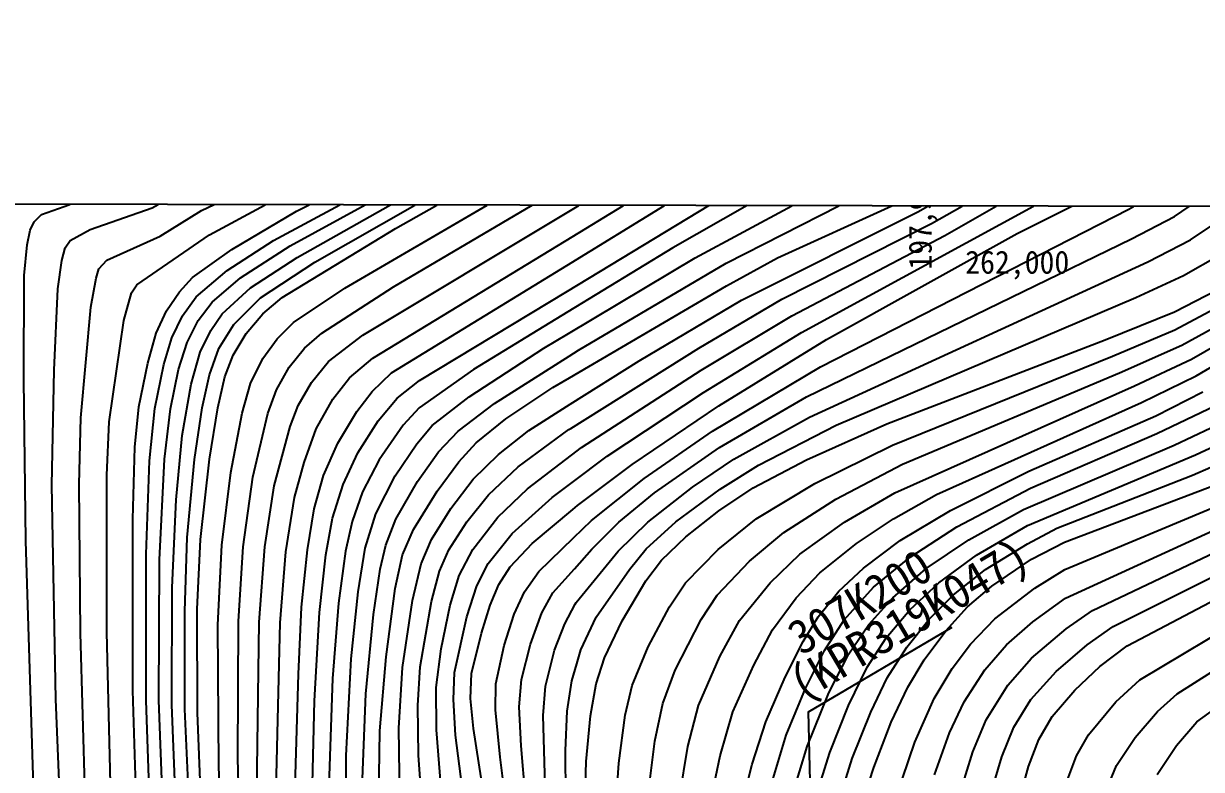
# Model space of a CAD drawing. Header units: millimetres. Extents: x 10470 to 11266, y 1103 to 1807.
# Drawn here: x 10588.1 to 10690.6, y 1497.3 to 1562.2 of the extents above; entities that cross this region are included whole.
import ezdxf
from ezdxf.xclip import XClip

# ---------------------------------------------------------------- set-up
doc = ezdxf.new("R2010")
doc.units = ezdxf.units.MM
doc.header["$LTSCALE"] = 10
doc.header["$MEASUREMENT"] = 0
doc.header["$XCLIPFRAME"] = 2
doc.layers.add('TX-PAPR', color=2, linetype='Continuous', plot=False)
doc.layers.add('TZ-BASE', color=253, linetype='Continuous')
doc.styles.add('HANA', font='GulimChe.ttf')
doc.styles.get("Standard").update_dxf_attribs({"font": 'GulimChe.ttf'})

# ---------------------------------------------------------------- blocks, each defined once
blk = doc.blocks.new('JD-SDFHSFH5FGCFH6')
at = {"layer": 'TZ-BASE'}
for p, q in [((78.16, 74.15, 292), (105.7, 90.68, 292)), ((78.22, 71.8, 291), (107.94, 89.92, 291)), ((78.28, 69.62, 290), (109.66, 88.86, 290)), ((54.82, 70.32, 297), (77.55, 83.1, 297)), ((78.33, 67.39, 289), (105.15, 83.6, 289)), ((46.5, 74.41, 302), (64.58, 82.62, 302)), ((56.37, 69.91, 296), (77.96, 82.24, 296)), ((32.58, 74.06, 304), (52.06, 80.98, 304)), ((63.39, 72.84, 295), (77.99, 81.13, 295)), ((52.75, 71.79, 299), (68.2, 80.06, 299)), ((54.22, 71.31, 298), (71.83, 80.95, 298)), ((54.75, 74.33, 300), (66.84, 80.4, 300)), ((104.8, 80.95, 288), (87.5, 71.16, 288)), ((89.44, 70.27, 287), (106.42, 79.44, 287)), ((111.18, 72.23, 282), (123.98, 79.54, 282)), ((58.96, 67.65, 294), (78.05, 78.76, 294)), ((98.7, 63.79, 281), (125.17, 78.2, 281)), ((92.14, 69.8, 286), (107.52, 77.64, 286)), ((108.81, 74.29, 284), (114.49, 77.48, 284)), ((117.47, 72.39, 280), (126.95, 77.14, 280)), ((42.2, 74.64, 303), (45.79, 76.49, 303)), ((63.2, 67.76, 293), (78.1, 76.53, 293)), ((110.01, 73.26, 283), (116.23, 76.81, 283)), ((127.18, 74.53, 279), (130.57, 76.4, 279)), ((131.14, 73.88, 278), (134.2, 75.94, 278)), ((47.19, 72.27, 301), (53.75, 75.82, 301)), ((96.6, 70.28, 285), (106.69, 74.86, 285)), ((31.94, 73.4, 304), (32.58, 74.06, 304)), ((36.81, 72.75, 303), (42.2, 74.64, 303)), ((42.89, 72.17, 302), (46.5, 74.41, 302)), ((49.15, 71.01, 300), (54.75, 74.33, 300)), ((60.53, 63.56, 292), (78.16, 74.15, 292)), ((93.47, 66.59, 284), (108.81, 74.29, 284)), ((100.34, 60.8, 279), (127.18, 74.53, 279)), ((127.4, 71.93, 278), (131.14, 73.88, 278)), ((31.6, 72.68, 304), (31.94, 73.4, 304)), ((53.52, 66.82, 295), (63.39, 72.84, 295)), ((97, 66.67, 283), (110.01, 73.26, 283)), ((132.55, 71.86, 277), (135.35, 73.72, 277)), ((31.32, 71.42, 304), (31.6, 72.68, 304)), ((34.64, 71.15, 303), (35.08, 71.78, 303)), ((35.08, 71.78, 303), (36.81, 72.75, 303)), ((38.25, 70.08, 302), (42.89, 72.17, 302)), ((40.87, 67.94, 301), (47.19, 72.27, 301)), ((48.73, 69.19, 299), (52.75, 71.79, 299)), ((61.4, 61.53, 291), (78.22, 71.8, 291)), ((97.85, 65.23, 282), (111.18, 72.23, 282)), ((99.14, 58.17, 278), (127.4, 71.93, 278)), ((100.89, 63.17, 280), (117.47, 72.39, 280)), ((128.82, 69.92, 277), (132.55, 71.86, 277)), ((31.07, 68.73, 304), (31.32, 71.42, 304)), ((34.34, 70.06, 303), (34.64, 71.15, 303)), ((45.72, 68.58, 300), (49.15, 71.01, 300)), ((49.89, 68.53, 298), (54.22, 71.31, 298)), ((87.5, 71.16, 288), (78.38, 65.59, 288)), ((34, 67.59, 303), (34.34, 70.06, 303)), ((37.57, 69.32, 302), (38.25, 70.08, 302)), ((50.76, 67.66, 297), (54.82, 70.32, 297)), ((51.63, 66.8, 296), (56.37, 69.91, 296)), ((78.43, 63.68, 287), (89.44, 70.27, 287)), ((79.29, 62.23, 286), (92.14, 69.8, 286)), ((92.19, 67.85, 285), (96.6, 70.28, 285)), ((99.39, 56.41, 277), (128.82, 69.92, 277)), ((131.94, 68.74, 276), (135.09, 70.54, 276)), ((31.03, 59.66, 304), (31.07, 68.73, 304)), ((37.34, 68.52, 302), (37.57, 69.32, 302)), ((46.03, 66.88, 299), (48.73, 69.19, 299)), ((63.02, 60.27, 290), (78.28, 69.62, 290)), ((127.8, 66.82, 276), (131.94, 68.74, 276)), ((36.87, 65.98, 302), (37.34, 68.52, 302)), ((40.42, 67.24, 301), (40.87, 67.94, 301)), ((44.57, 67.31, 300), (45.72, 68.58, 300)), ((47.43, 66.43, 298), (49.89, 68.53, 298)), ((48.31, 65.4, 297), (50.76, 67.66, 297)), ((54.49, 64.64, 294), (58.96, 67.65, 294)), ((56.96, 63.71, 293), (63.2, 67.76, 293)), ((78.52, 59.84, 285), (92.19, 67.85, 285)), ((33.68, 60.5, 303), (34, 67.59, 303)), ((39.74, 64.82, 301), (40.42, 67.24, 301)), ((43.44, 65.66, 300), (44.57, 67.31, 300)), ((44.85, 65.23, 299), (46.03, 66.88, 299)), ((49.31, 64.48, 296), (51.63, 66.8, 296)), ((51.84, 65.39, 295), (53.52, 66.82, 295)), ((65.46, 59.61, 289), (78.33, 67.39, 289)), ((89.76, 62.4, 283), (97, 66.67, 283)), ((101.73, 55.71, 276), (127.8, 66.82, 276)), ((131.14, 65.58, 275), (134.82, 67.45, 275)), ((36.01, 56.34, 302), (36.87, 65.98, 302)), ((42.55, 63.71, 300), (43.44, 65.66, 300)), ((46.22, 64.81, 298), (47.43, 66.43, 298)), ((84.57, 61.31, 284), (93.47, 66.59, 284)), ((131.18, 64.01, 274), (135.9, 66.53, 274)), ((38.47, 56, 301), (39.74, 64.82, 301)), ((43.92, 63.32, 299), (44.85, 65.23, 299)), ((45.25, 62.92, 298), (46.22, 64.81, 298)), ((47.32, 63.96, 297), (48.31, 65.4, 297)), ((50.39, 63.69, 295), (51.84, 65.39, 295)), ((53.08, 63.23, 294), (54.49, 64.64, 294)), ((78.38, 65.59, 288), (70.17, 60.57, 288)), ((89.98, 60.49, 282), (97.85, 65.23, 282)), ((125.12, 63.15, 275), (131.14, 65.58, 275)), ((131.8, 62.68, 273), (136.92, 65.52, 273)), ((132.63, 61.45, 272), (139.04, 65.18, 272)), ((41.84, 61.11, 300), (42.55, 63.71, 300)), ((46.39, 62.06, 297), (47.32, 63.96, 297)), ((48.02, 62.39, 296), (49.31, 64.48, 296)), ((49.25, 61.81, 295), (50.39, 63.69, 295)), ((55.46, 62.4, 293), (56.96, 63.71, 293)), ((57.55, 61.24, 292), (60.53, 63.56, 292)), ((76.29, 62.4, 287), (78.43, 63.68, 287)), ((90.18, 58.55, 281), (98.7, 63.79, 281)), ((125.75, 61.72, 274), (131.18, 64.01, 274)), ((133.03, 60, 271), (139.4, 63.75, 271)), ((43.22, 61, 299), (43.92, 63.32, 299)), ((44.5, 60.56, 298), (45.25, 62.92, 298)), ((51.84, 61.51, 294), (53.08, 63.23, 294)), ((91.5, 57.4, 280), (100.89, 63.17, 280)), ((106.14, 55.82, 275), (125.12, 63.15, 275)), ((126.36, 60.28, 273), (131.8, 62.68, 273)), ((45.6, 59.29, 297), (46.39, 62.06, 297)), ((47.18, 60.1, 296), (48.02, 62.39, 296)), ((48.52, 59.92, 295), (49.25, 61.81, 295)), ((50.77, 59.35, 294), (51.84, 61.51, 294)), ((54.14, 60.77, 293), (55.46, 62.4, 293)), ((59.38, 59.82, 291), (61.4, 61.53, 291)), ((69.78, 58.18, 287), (76.29, 62.4, 287)), ((71.99, 57.6, 286), (78.48, 61.71, 286)), ((78.48, 61.71, 286), (79.29, 62.23, 286)), ((78.63, 55.42, 283), (89.76, 62.4, 283)), ((106.62, 53.97, 274), (125.75, 61.72, 274)), ((33.48, 50.48, 303), (33.68, 60.5, 303)), ((41.05, 57.31, 300), (41.84, 61.11, 300)), ((42.43, 57.17, 299), (43.22, 61, 299)), ((43.79, 57.14, 298), (44.5, 60.56, 298)), ((53.02, 58.78, 293), (54.14, 60.77, 293)), ((56.06, 59.41, 292), (57.55, 61.24, 292)), ((70.17, 60.57, 288), (65.43, 57.23, 288)), ((78.58, 57.53, 284), (84.57, 61.31, 284)), ((79.57, 53.76, 282), (89.98, 60.49, 282)), ((90.96, 55.19, 279), (100.34, 60.8, 279)), ((127.67, 59.13, 272), (132.63, 61.45, 272)), ((31.2, 45.65, 304), (31.03, 59.66, 304)), ((46.55, 57.21, 296), (47.18, 60.1, 296)), ((47.91, 57.23, 295), (48.52, 59.92, 295)), ((57.92, 57.96, 291), (59.38, 59.82, 291)), ((61.36, 58.63, 290), (63.02, 60.27, 290)), ((63.53, 58.06, 289), (65.46, 59.61, 289)), ((77.06, 58.98, 285), (78.52, 59.84, 285)), ((107.5, 52.32, 273), (126.36, 60.28, 273)), ((128.27, 57.69, 271), (133.03, 60, 271)), ((44.82, 54.8, 297), (45.6, 59.29, 297)), ((50.03, 56.76, 294), (50.77, 59.35, 294)), ((52.26, 56.73, 293), (53.02, 58.78, 293)), ((54.92, 57.41, 292), (56.06, 59.41, 292)), ((60.02, 56.91, 290), (61.36, 58.63, 290)), ((72.97, 56.26, 285), (77.06, 58.98, 285)), ((81.78, 53, 281), (90.18, 58.55, 281)), ((106.82, 49.83, 272), (127.67, 59.13, 272)), ((129.53, 56.52, 270), (133.61, 58.6, 270)), ((54.22, 55.6, 292), (54.92, 57.41, 292)), ((56.48, 55.39, 291), (57.92, 57.96, 291)), ((61.88, 56.09, 289), (63.53, 58.06, 289)), ((66.58, 55.68, 287), (69.78, 58.18, 287)), ((68.82, 55.19, 286), (71.99, 57.6, 286)), ((74.98, 55.25, 284), (78.58, 57.53, 284)), ((83.97, 52.28, 280), (91.5, 57.4, 280)), ((91.57, 53.77, 278), (99.14, 58.17, 278)), ((110.46, 49.66, 271), (128.27, 57.69, 271)), ((129.63, 54.97, 269), (134.72, 57.42, 269)), ((40.69, 53.8, 300), (41.05, 57.31, 300)), ((41.96, 52.61, 299), (42.43, 57.17, 299)), ((43.27, 52.75, 298), (43.79, 57.14, 298)), ((45.88, 52.72, 296), (46.55, 57.21, 296)), ((47.19, 52.74, 295), (47.91, 57.23, 295)), ((49.04, 51.58, 294), (50.03, 56.76, 294)), ((50.97, 51.19, 293), (52.26, 56.73, 293)), ((58.35, 54.15, 290), (60.02, 56.91, 290)), ((65.43, 57.23, 288), (64.03, 55.72, 288)), ((92.8, 52.75, 277), (99.39, 56.41, 277)), ((118.48, 51.7, 270), (129.53, 56.52, 270)), ((35.86, 50.56, 302), (36.01, 56.34, 302)), ((38.26, 51.36, 301), (38.47, 56, 301)), ((52.82, 50.42, 292), (54.22, 55.6, 292)), ((55.43, 52.46, 291), (56.48, 55.39, 291)), ((60.09, 53.29, 289), (61.88, 56.09, 289)), ((64.03, 55.72, 288), (61.95, 52.69, 288)), ((65.22, 54.08, 287), (66.58, 55.68, 287)), ((70.41, 54.18, 285), (72.97, 56.26, 285)), ((78.47, 55.32, 283), (78.63, 55.42, 283)), ((94.96, 52.24, 276), (101.73, 55.71, 276)), ((99.15, 52.69, 275), (106.14, 55.82, 275)), ((131.12, 53.98, 268), (136.11, 56.33, 268)), ((132.98, 53.13, 267), (138.23, 55.57, 267)), ((44.3, 49.21, 297), (44.82, 54.8, 297)), ((67.13, 53.4, 286), (68.82, 55.19, 286)), ((72.33, 53.17, 284), (74.98, 55.25, 284)), ((74.06, 52.07, 283), (78.47, 55.32, 283)), ((85, 51.08, 279), (90.96, 55.19, 279)), ((118.63, 50.23, 269), (129.63, 54.97, 269)), ((40.53, 47.52, 300), (40.69, 53.8, 300)), ((57.11, 51.34, 290), (58.35, 54.15, 290)), ((63.34, 51.3, 287), (65.22, 54.08, 287)), ((65.28, 50.8, 286), (67.13, 53.4, 286)), ((68.88, 52.51, 285), (70.41, 54.18, 285)), ((78.69, 53.09, 282), (79.57, 53.76, 282)), ((85.92, 49.82, 278), (91.57, 53.77, 278)), ((99.85, 50.64, 274), (106.62, 53.97, 274)), ((118.02, 48.36, 268), (131.12, 53.98, 268)), ((132.71, 51.37, 266), (138.48, 53.85, 266)), ((41.69, 44.49, 299), (41.96, 52.61, 299)), ((42.85, 43.98, 298), (43.27, 52.75, 298)), ((45.26, 45.92, 296), (45.88, 52.72, 296)), ((46.4, 45.75, 295), (47.19, 52.74, 295)), ((54.6, 49.41, 291), (55.43, 52.46, 291)), ((58.82, 50.54, 289), (60.09, 53.29, 289)), ((61.95, 52.69, 288), (60.52, 49.91, 288)), ((66.99, 49.95, 285), (68.88, 52.51, 285)), ((70.14, 51, 284), (72.33, 53.17, 284)), ((74.85, 50.17, 282), (78.69, 53.09, 282)), ((78.75, 50.73, 281), (81.78, 53, 281)), ((79.22, 48.72, 280), (83.97, 52.28, 280)), ((89.21, 50.3, 277), (92.8, 52.75, 277)), ((94.49, 50.24, 275), (99.15, 52.69, 275)), ((101.68, 49.26, 273), (107.5, 52.32, 273)), ((118.35, 46.96, 267), (132.98, 53.13, 267)), ((38.26, 37.68, 301), (38.26, 51.36, 301)), ((48.26, 45.26, 294), (49.04, 51.58, 294)), ((56.31, 48.42, 290), (57.11, 51.34, 290)), ((61.68, 48, 287), (63.34, 51.3, 287)), ((71.47, 49.64, 283), (74.06, 52.07, 283)), ((91.63, 50.15, 276), (94.96, 52.24, 276)), ((111.67, 48.28, 270), (118.48, 51.7, 270)), ((120.93, 46.73, 266), (132.71, 51.37, 266)), ((33.82, 31.86, 303), (33.48, 50.48, 303)), ((35.98, 37.61, 302), (35.86, 50.56, 302)), ((50.12, 45.11, 293), (50.97, 51.19, 293)), ((52, 45.13, 292), (52.82, 50.42, 292)), ((57.91, 47.62, 289), (58.82, 50.54, 289)), ((63.4, 47.52, 286), (65.28, 50.8, 286)), ((68.19, 48.46, 284), (70.14, 51, 284)), ((77.01, 49.42, 281), (78.75, 50.73, 281)), ((80.42, 47.41, 279), (85, 51.08, 279)), ((85.34, 47.27, 277), (89.21, 50.3, 277)), ((91.5, 48.26, 275), (94.49, 50.24, 275)), ((94.77, 47.55, 274), (99.85, 50.64, 274)), ((112.23, 46.86, 269), (118.63, 50.23, 269)), ((121.57, 45.53, 265), (134.63, 50.48, 265)), ((43.95, 41.59, 297), (44.3, 49.21, 297)), ((53.83, 44.67, 291), (54.6, 49.41, 291)), ((60.52, 49.91, 288), (59.6, 47.32, 288)), ((64.93, 46.62, 285), (66.99, 49.95, 285)), ((69.58, 47.3, 283), (71.47, 49.64, 283)), ((72.29, 47.7, 282), (74.85, 50.17, 282)), ((73.54, 46.28, 281), (77.01, 49.42, 281)), ((82.81, 47.26, 278), (85.92, 49.82, 278)), ((87.77, 47.3, 276), (91.63, 50.15, 276)), ((97.16, 46.37, 273), (101.68, 49.26, 273)), ((102.43, 47.25, 272), (106.82, 49.83, 272)), ((106.72, 47.55, 271), (110.46, 49.66, 271)), ((121.61, 43.13, 264), (137.06, 49.61, 264)), ((131.38, 32.32, 258), (158.89, 49.78, 258)), ((55.72, 44.85, 290), (56.31, 48.42, 290)), ((66.51, 45.75, 284), (68.19, 48.46, 284)), ((75.28, 45.41, 280), (78.81, 48.37, 280)), ((78.81, 48.37, 280), (79.22, 48.72, 280)), ((88.63, 46, 275), (91.5, 48.26, 275)), ((107.28, 45.68, 270), (111.67, 48.28, 270)), ((113.26, 45.74, 268), (118.02, 48.36, 268)), ((40.52, 32.61, 300), (40.53, 47.52, 300)), ((57.32, 44.43, 289), (57.91, 47.62, 289)), ((59.6, 47.32, 288), (59.03, 44.75, 288)), ((60.75, 45, 287), (61.68, 48, 287)), ((62.53, 45.25, 286), (63.4, 47.52, 286)), ((68.03, 44.85, 283), (69.58, 47.3, 283)), ((70.11, 44.88, 282), (72.29, 47.7, 282)), ((78.87, 45.91, 279), (80.42, 47.41, 279)), ((80.46, 44.92, 278), (82.81, 47.26, 278)), ((82.76, 44.75, 277), (85.34, 47.27, 277)), ((85.2, 44.93, 276), (87.77, 47.3, 276)), ((91.44, 44.87, 274), (94.77, 47.55, 274)), ((98.57, 44.47, 272), (102.43, 47.25, 272)), ((103.48, 45.42, 271), (106.72, 47.55, 271)), ((121.67, 40.64, 263), (137.78, 48.04, 263)), ((128.13, 33.54, 259), (152.04, 47.84, 259)), ((63.98, 44.42, 285), (64.93, 46.62, 285)), ((71.43, 43.66, 281), (73.54, 46.28, 281)), ((94.17, 43.86, 273), (97.16, 46.37, 273)), ((108.16, 44.23, 269), (112.23, 46.86, 269)), ((113.93, 44.39, 267), (118.35, 46.96, 267)), ((118.36, 45.37, 266), (120.93, 46.73, 266)), ((124.03, 39.57, 262), (138.5, 46.46, 262)), ((32.04, 19.49, 304), (31.2, 45.65, 304)), ((45.04, 39.51, 296), (45.26, 45.92, 296)), ((46.11, 39.69, 295), (46.4, 45.75, 295)), ((47.92, 38.33, 294), (48.26, 45.26, 294)), ((49.72, 38.63, 293), (50.12, 45.11, 293)), ((51.53, 38.56, 292), (52, 45.13, 292)), ((62.05, 43.17, 286), (62.53, 45.25, 286)), ((65.61, 43.65, 284), (66.51, 45.75, 284)), ((73.34, 43.38, 280), (75.28, 45.41, 280)), ((75.84, 42.98, 279), (78.87, 45.91, 279)), ((86.51, 43.96, 275), (88.63, 46, 275)), ((100.29, 42.85, 271), (103.48, 45.42, 271)), ((104.09, 43.27, 270), (107.28, 45.68, 270)), ((109.56, 43.23, 268), (113.26, 45.74, 268)), ((114.72, 43.13, 266), (118.36, 45.37, 266)), ((118.7, 44.03, 265), (121.57, 45.53, 265)), ((41.67, 31.74, 299), (41.69, 44.49, 299)), ((53.33, 38.5, 291), (53.83, 44.67, 291)), ((55.2, 39.85, 290), (55.72, 44.85, 290)), ((56.76, 39.41, 289), (57.32, 44.43, 289)), ((59.03, 44.75, 288), (58.41, 40.22, 288)), ((60.12, 41.19, 287), (60.75, 45, 287)), ((63.34, 41.5, 285), (63.98, 44.42, 285)), ((67.22, 43.01, 283), (68.03, 44.85, 283)), ((68.92, 42.61, 282), (70.11, 44.88, 282)), ((78.94, 43.21, 278), (80.46, 44.92, 278)), ((79.09, 40.27, 277), (82.76, 44.75, 277)), ((83.74, 43.15, 276), (85.2, 44.93, 276)), ((88.61, 41.98, 274), (91.44, 44.87, 274)), ((95.98, 41.99, 272), (98.57, 44.47, 272)), ((104.98, 41.6, 269), (108.16, 44.23, 269)), ((110.64, 41.99, 267), (113.93, 44.39, 267)), ((125.83, 38.19, 261), (139.53, 45.05, 261)), ((42.79, 31.76, 298), (42.85, 43.98, 298)), ((61.46, 39.22, 286), (62.05, 43.17, 286)), ((64.85, 40.43, 284), (65.61, 43.65, 284)), ((70.45, 41.72, 281), (71.43, 43.66, 281)), ((72.38, 41.85, 280), (73.34, 43.38, 280)), ((77.08, 41.11, 278), (78.94, 43.21, 278)), ((80.85, 39, 276), (83.74, 43.15, 276)), ((85.15, 42.16, 275), (86.51, 43.96, 275)), ((91.36, 40.9, 273), (94.17, 43.86, 273)), ((101.95, 41.27, 270), (104.09, 43.27, 270)), ((106.64, 40.68, 268), (109.56, 43.23, 268)), ((111.94, 40.95, 266), (114.72, 43.13, 266)), ((115.26, 41.7, 265), (118.7, 44.03, 265)), ((118.99, 41.51, 264), (121.61, 43.13, 264)), ((127.03, 36.5, 260), (140.67, 43.69, 260)), ((66.51, 40.35, 283), (67.22, 43.01, 283)), ((68.14, 40.05, 282), (68.92, 42.61, 282)), ((74.6, 41.21, 279), (75.84, 42.98, 279)), ((83.1, 38.66, 275), (85.15, 42.16, 275)), ((98.23, 40.67, 271), (100.29, 42.85, 271)), ((43.92, 31.37, 297), (43.95, 41.59, 297)), ((59.53, 35.37, 287), (60.12, 41.19, 287)), ((62.56, 35.55, 285), (63.34, 41.5, 285)), ((69.58, 39.03, 281), (70.45, 41.72, 281)), ((71.62, 40.05, 280), (72.38, 41.85, 280)), ((73.69, 39.26, 279), (74.6, 41.21, 279)), ((76.12, 39.36, 278), (77.08, 41.11, 278)), ((87.22, 39.88, 274), (88.61, 41.98, 274)), ((93.3, 38.7, 272), (95.98, 41.99, 272)), ((100.16, 39.03, 270), (101.95, 41.27, 270)), ((102.42, 38.75, 269), (104.98, 41.6, 269)), ((108.14, 39.64, 267), (110.64, 41.99, 267)), ((113.15, 39.89, 265), (115.26, 41.7, 265)), ((115.53, 38.84, 264), (118.99, 41.51, 264)), ((58.41, 40.22, 288), (57.91, 33.66, 288)), ((64, 34.61, 284), (64.85, 40.43, 284)), ((65.52, 34.68, 283), (66.51, 40.35, 283)), ((67.34, 36.25, 282), (68.14, 40.05, 282)), ((70.85, 37.61, 280), (71.62, 40.05, 280)), ((78.11, 38.42, 277), (79.02, 40.13, 277)), ((79.02, 40.13, 277), (79.09, 40.27, 277)), ((89.98, 38.79, 273), (91.36, 40.9, 273)), ((96.17, 37.88, 271), (98.23, 40.67, 271)), ((104.55, 38.35, 268), (106.64, 40.68, 268)), ((109.82, 38.82, 266), (111.94, 40.95, 266)), ((118.84, 38.6, 263), (121.67, 40.64, 263)), ((45.05, 30.98, 296), (45.04, 39.51, 296)), ((46.15, 30.66, 295), (46.11, 39.69, 295)), ((54.93, 34.03, 290), (55.2, 39.85, 290)), ((56.33, 31.7, 289), (56.76, 39.41, 289)), ((60.81, 32.33, 286), (61.46, 39.22, 286)), ((68.5, 34.18, 281), (69.58, 39.03, 281)), ((72.82, 36.52, 279), (73.69, 39.26, 279)), ((75.11, 36.65, 278), (76.12, 39.36, 278)), ((79.5, 36.16, 276), (80.85, 39, 276)), ((85.36, 36.4, 274), (87.22, 39.88, 274)), ((98.86, 36.87, 270), (100.16, 39.03, 270)), ((106.08, 37.2, 267), (108.14, 39.64, 267)), ((111.27, 37.81, 265), (113.15, 39.89, 265)), ((121.73, 37.98, 262), (124.03, 39.57, 262)), ((48.01, 25.93, 294), (47.92, 38.33, 294)), ((49.67, 26.72, 293), (49.72, 38.63, 293)), ((51.35, 25.83, 292), (51.53, 38.56, 292)), ((52.99, 24.01, 291), (53.33, 38.5, 291)), ((77.22, 36.13, 277), (78.11, 38.42, 277)), ((81.55, 35.45, 275), (83.1, 38.66, 275)), ((87.72, 34.38, 273), (89.98, 38.79, 273)), ((91.6, 35.57, 272), (93.3, 38.7, 272)), ((100.71, 36.09, 269), (102.42, 38.75, 269)), ((102.81, 35.79, 268), (104.55, 38.35, 268)), ((107.86, 36.38, 266), (109.82, 38.82, 266)), ((113.41, 36.63, 264), (115.53, 38.84, 264)), ((116.55, 36.57, 263), (118.84, 38.6, 263)), ((118.7, 35.41, 262), (121.73, 37.98, 262)), ((123.55, 36.59, 261), (125.83, 38.19, 261)), ((36.45, 20.72, 302), (35.98, 37.61, 302)), ((38.64, 21.7, 301), (38.26, 37.68, 301)), ((70, 34.08, 280), (70.85, 37.61, 280)), ((94.54, 34.82, 271), (96.17, 37.88, 271)), ((104.42, 34.64, 267), (106.08, 37.2, 267)), ((109.38, 35.29, 265), (111.27, 37.81, 265)), ((133.09, 29.87, 257), (143.05, 37.15, 257)), ((66.91, 32.87, 282), (67.34, 36.25, 282)), ((72.12, 33.18, 279), (72.82, 36.52, 279)), ((74.35, 33.57, 278), (75.11, 36.65, 278)), ((76.43, 32.98, 277), (77.22, 36.13, 277)), ((79.15, 34.92, 276), (79.5, 36.16, 276)), ((83.96, 33.03, 274), (85.36, 36.4, 274)), ((97.29, 33.77, 270), (98.86, 36.87, 270)), ((99.06, 32.79, 269), (100.71, 36.09, 269)), ((106.15, 33.7, 266), (107.86, 36.38, 266)), ((111.82, 34.53, 264), (113.41, 36.63, 264)), ((114.66, 34.4, 263), (116.55, 36.57, 263)), ((120.85, 34.27, 261), (123.55, 36.59, 261)), ((124.66, 34.69, 260), (127.03, 36.5, 260)), ((59.09, 26.95, 287), (59.53, 35.37, 287)), ((62.02, 29.09, 285), (62.56, 35.55, 285)), ((78.72, 33.45, 276), (79.15, 34.92, 276)), ((80.85, 33.19, 275), (81.55, 35.45, 275)), ((89.74, 31.31, 272), (91.6, 35.57, 272)), ((101.09, 32.41, 268), (102.81, 35.79, 268)), ((107.95, 32.9, 265), (109.38, 35.29, 265)), ((116.64, 33.07, 262), (118.7, 35.41, 262)), ((54.12, 7.03, 290), (54.93, 34.03, 290)), ((63.67, 29.33, 284), (64, 34.61, 284)), ((65.32, 31.29, 283), (65.52, 34.68, 283)), ((68.42, 31.83, 281), (68.5, 34.18, 281)), ((69.89, 31.92, 280), (70, 34.08, 280)), ((86.65, 31.48, 273), (87.72, 34.38, 273)), ((92.72, 30.74, 271), (94.54, 34.82, 271)), ((102.79, 31.31, 267), (104.42, 34.64, 267)), ((110.23, 31.91, 264), (111.82, 34.53, 264)), ((112.84, 31.61, 263), (114.66, 34.4, 263)), ((118.65, 31.82, 261), (120.85, 34.27, 261)), ((122.47, 32.64, 260), (124.66, 34.69, 260)), ((57.91, 33.66, 288), (57.58, 24.33, 288)), ((66.93, 29.18, 282), (66.91, 32.87, 282)), ((72.08, 30.93, 279), (72.12, 33.18, 279)), ((74.14, 31.19, 278), (74.35, 33.57, 278)), ((76.23, 30.43, 277), (76.43, 32.98, 277)), ((78.31, 30.82, 276), (78.72, 33.45, 276)), ((80.35, 30.4, 275), (80.85, 33.19, 275)), ((83.37, 30.47, 274), (83.96, 33.03, 274)), ((95.61, 29.88, 270), (97.29, 33.77, 270)), ((104.72, 30.71, 266), (106.15, 33.7, 266)), ((106.51, 29.84, 265), (107.95, 32.9, 265)), ((114.78, 30.06, 262), (116.64, 33.07, 262)), ((126.06, 31.62, 259), (128.13, 33.54, 259)), ((34.37, 18.45, 303), (33.82, 31.86, 303)), ((40.9, 20.89, 300), (40.52, 32.61, 300)), ((60.52, 24.92, 286), (60.81, 32.33, 286)), ((68.61, 28.71, 281), (68.42, 31.83, 281)), ((70.17, 29.29, 280), (69.89, 31.92, 280)), ((97.38, 28.71, 269), (99.06, 32.79, 269)), ((99.18, 27.72, 268), (101.09, 32.41, 268)), ((108.56, 28.1, 264), (110.23, 31.91, 264)), ((117.18, 29.42, 261), (118.65, 31.82, 261)), ((120.5, 30.35, 260), (122.47, 32.64, 260)), ((129.67, 30.78, 258), (131.38, 32.32, 258)), ((42.08, 20.72, 299), (41.67, 31.74, 299)), ((43.18, 21.18, 298), (42.79, 31.76, 298)), ((44.33, 20.86, 297), (43.92, 31.37, 297)), ((45.56, 19.52, 296), (45.05, 30.98, 296)), ((56.02, 18.04, 289), (56.33, 31.7, 289)), ((65.38, 26.95, 283), (65.32, 31.29, 283)), ((72.47, 26.79, 279), (72.08, 30.93, 279)), ((74.3, 27.78, 278), (74.14, 31.19, 278)), ((78.17, 27.37, 276), (78.31, 30.82, 276)), ((85.95, 28.19, 273), (86.65, 31.48, 273)), ((88.82, 27.73, 272), (89.74, 31.31, 272)), ((101.16, 27.22, 267), (102.79, 31.31, 267)), ((111.58, 28.91, 263), (112.84, 31.61, 263)), ((123.68, 28.75, 259), (126.06, 31.62, 259)), ((127.73, 28.53, 258), (129.67, 30.78, 258)), ((46.47, 22.48, 295), (46.15, 30.66, 295)), ((76.45, 22.06, 277), (76.23, 30.43, 277)), ((79.98, 26.44, 275), (80.35, 30.4, 275)), ((82.81, 26.29, 274), (83.37, 30.47, 274)), ((91.62, 26.92, 271), (92.72, 30.74, 271)), ((94.42, 26.18, 270), (95.61, 29.88, 270)), ((103.12, 26.69, 266), (104.72, 30.71, 266)), ((104.99, 25.9, 265), (106.51, 29.84, 265)), ((113.62, 27.28, 262), (114.78, 30.06, 262)), ((119.35, 28.35, 260), (120.5, 30.35, 260)), ((131.34, 27.83, 257), (133.09, 29.87, 257)), ((61.91, 22.73, 285), (62.02, 29.09, 285)), ((63.78, 22.63, 284), (63.67, 29.33, 284)), ((67.46, 22.78, 282), (66.93, 29.18, 282)), ((69.78, 19.64, 281), (68.61, 28.71, 281)), ((71.23, 22.43, 280), (70.17, 29.29, 280)), ((95.97, 24.08, 269), (97.38, 28.71, 269)), ((110.26, 25.26, 263), (111.58, 28.91, 263)), ((116.12, 26.82, 261), (117.18, 29.42, 261)), ((122.63, 26.92, 259), (123.68, 28.75, 259)), ((74.91, 20.53, 278), (74.3, 27.78, 278)), ((85.09, 21.39, 273), (85.95, 28.19, 273)), ((87.7, 21.02, 272), (88.82, 27.73, 272)), ((97.84, 23.27, 268), (99.18, 27.72, 268)), ((106.79, 22.9, 264), (108.56, 28.1, 264)), ((118.46, 25.99, 260), (119.35, 28.35, 260)), ((126.11, 26.09, 258), (127.73, 28.53, 258)), ((129.66, 25.3, 257), (131.34, 27.83, 257)), ((49.99, 14.74, 293), (49.67, 26.72, 293)), ((59.1, 19.77, 287), (59.09, 26.95, 287)), ((65.9, 20.02, 283), (65.38, 26.95, 283)), ((73.86, 16.31, 279), (72.47, 26.79, 279)), ((78.19, 21.15, 276), (78.17, 27.37, 276)), ((90.22, 20.11, 271), (91.62, 26.92, 271)), ((99.77, 22.73, 267), (101.16, 27.22, 267)), ((101.71, 22.2, 266), (103.12, 26.69, 266)), ((112.21, 22.75, 262), (113.62, 27.28, 262)), ((114.88, 22.65, 261), (116.12, 26.82, 261)), ((121.75, 24.61, 259), (122.63, 26.92, 259)), ((48.59, 13.87, 294), (48.01, 25.93, 294)), ((51.55, 9.93, 292), (51.35, 25.83, 292)), ((79.82, 21.17, 275), (79.98, 26.44, 275)), ((82.46, 21.38, 274), (82.81, 26.29, 274)), ((92.72, 19.5, 270), (94.42, 26.18, 270)), ((103.55, 21.48, 265), (104.99, 25.9, 265)), ((117.53, 22.68, 260), (118.46, 25.99, 260)), ((125.24, 23.96, 258), (126.11, 26.09, 258))]:
    blk.add_line(p, q, dxfattribs=at)
at = {"layer": 'TZ-BASE', "style": 'HANA'}
blk.add_text('197,900', height=2, rotation=90, dxfattribs=at).set_placement((110.03, 69.26))
blk.add_text('262,000', height=2, dxfattribs=at).set_placement((112.95, 68.9))

msp = doc.modelspace()

# ---------------------------------------------------------------- linework, layer by layer
at = {"layer": 'TX-PAPR', "flags": 128}
msp.add_lwpolyline([(10559.6, 1396.55), (11254.21, 1395.23), (11259.74, 1545.22), (10554.64, 1546.56), (10559.6, 1396.55)], dxfattribs=at)
at = {"layer": 'TZ-BASE', "flags": 128}
msp.add_lwpolyline([(10656.8, 1486.62), (10656.43, 1502.31), (10668.93, 1509.69)], dxfattribs=at)

# ---------------------------------------------------------------- block references
at = {"layer": 'TZ-BASE'}
ref = msp.add_blockref('JD-SDFHSFH5FGCFH6', (10557.12, 1471.56), dxfattribs=at)
XClip(ref).set_block_clipping_path([(2.4833460004, -75.0048615017), (697.0870356228, -76.3266636377), (702.6246141986, 73.6630701726), (-2.4833460004, 75.0048615017)])

# ---------------------------------------------------------------- texts
for s, p in [('(KPR319K047)', (10655.91, 1503.16)), ('307K200', (10655.81, 1507.17))]:
    msp.add_text(s, height=3, rotation=30.5621, dxfattribs=at).set_placement(p)

doc.saveas('drawing.dxf')
